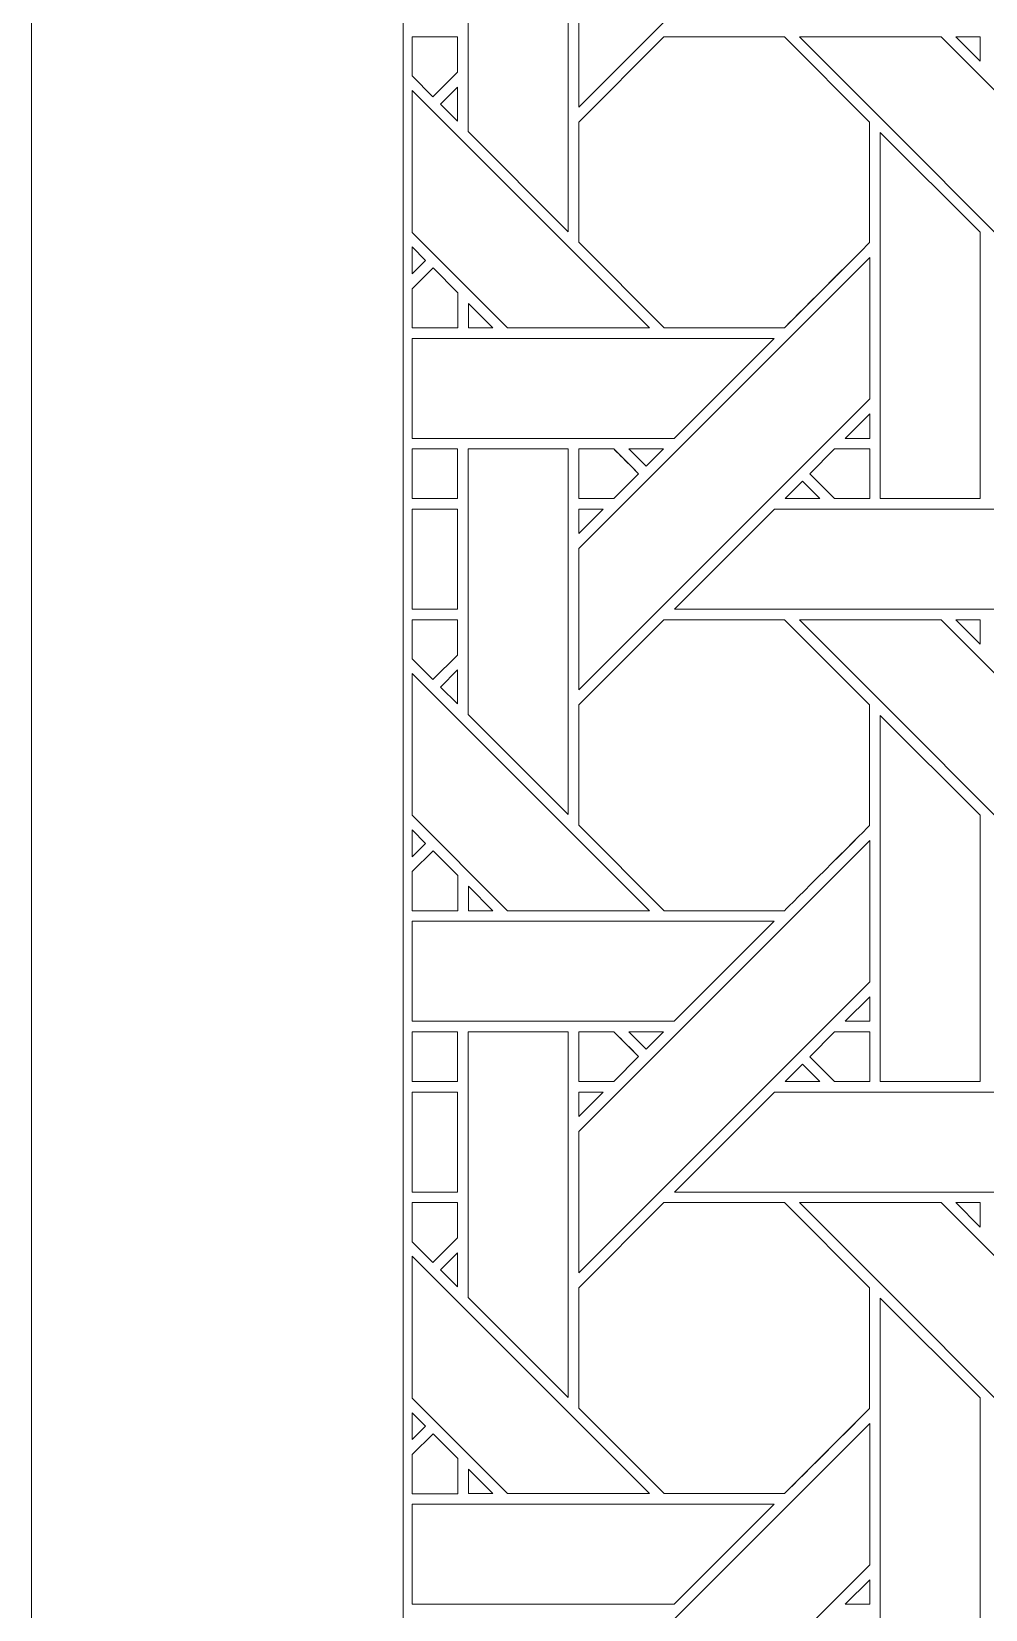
# Model space of a CAD drawing. Header units: inches. Extents: x 8.9 to 15.9, y 4.1 to 14.1.
# Drawn here: x 8.883 to 10.436, y 6.533 to 9.101 of the extents above; entities that cross this region are included whole.
import ezdxf

# ---------------------------------------------------------------- set-up
doc = ezdxf.new("R2010")
doc.units = ezdxf.units.IN
doc.header["$MEASUREMENT"] = 0
doc.layers.add('Design', color=7, linetype='Continuous', lineweight=0)

msp = doc.modelspace()

# ---------------------------------------------------------------- linework, layer by layer
at = {"layer": 'Design'}
for points, knots in [([(12.3829, 14.0948), (10.4499, 14.0948), (8.8829, 12.5278), (8.8829, 10.5948), (8.8829, 10.5948), (8.8829, 4.0948), (8.8829, 4.0948), (8.8829, 4.0948), (15.8829, 4.0948), (15.8829, 4.0948), (15.8829, 4.0948), (15.8829, 10.5948), (15.8829, 10.5948), (15.8829, 12.5278), (14.3159, 14.0948), (12.3829, 14.0948)], [0, 0, 0, 0, 1, 1, 1, 2, 2, 2, 3, 3, 3, 4, 4, 4, 5, 5, 5, 5]), ([(12.3829, 13.4898), (10.7865, 13.4898), (9.4879, 12.1911), (9.4879, 10.5948), (9.4879, 10.5948), (9.4879, 4.6998), (9.4879, 4.6998), (9.4879, 4.6998), (15.2779, 4.6998), (15.2779, 4.6998), (15.2779, 4.6998), (15.2779, 10.5948), (15.2779, 10.5948), (15.2779, 12.1911), (13.9792, 13.4898), (12.3829, 13.4898)], [0, 0, 0, 0, 1, 1, 1, 2, 2, 2, 3, 3, 3, 4, 4, 4, 5, 5, 5, 5]), ([(10.2479, 9.6817), (10.2479, 9.6817), (10.2479, 9.4516), (10.2479, 9.4516), (10.2479, 9.4516), (9.7742, 8.978), (9.7742, 8.978), (9.7742, 8.978), (9.7742, 9.2081), (9.7742, 9.2081), (9.7742, 9.2081), (10.2479, 9.6817), (10.2479, 9.6817)], [0, 0, 0, 0, 1, 1, 1, 2, 2, 2, 3, 3, 3, 4, 4, 4, 4]), ([(9.7571, 9.3702), (9.7571, 9.3702), (9.7571, 8.7751), (9.7571, 8.7751), (9.7571, 8.7751), (9.5942, 8.938), (9.5942, 8.938), (9.5942, 8.938), (9.5942, 9.3702), (9.5942, 9.3702), (9.5942, 9.3702), (9.7571, 9.3702), (9.7571, 9.3702)], [0, 0, 0, 0, 1, 1, 1, 2, 2, 2, 3, 3, 3, 4, 4, 4, 4]), ([(9.5766, 9.0923), (9.5766, 9.0923), (9.5766, 9.0347), (9.5766, 9.0347), (9.5766, 9.0347), (9.5366, 8.9948), (9.5366, 8.9948), (9.5366, 8.9948), (9.5029, 9.0286), (9.5029, 9.0286), (9.5029, 9.0286), (9.5029, 9.0923), (9.5029, 9.0923), (9.5029, 9.0923), (9.5766, 9.0923), (9.5766, 9.0923)], [0, 0, 0, 0, 1, 1, 1, 2, 2, 2, 3, 3, 3, 4, 4, 4, 5, 5, 5, 5]), ([(9.5029, 9.0923), (9.5029, 9.0923), (9.5766, 9.0923), (9.5766, 9.0923), (9.5766, 9.0923), (9.5766, 9.0347), (9.5766, 9.0347), (9.5766, 9.0347), (9.5366, 8.9948), (9.5366, 8.9948), (9.5366, 8.9948), (9.5029, 9.0286), (9.5029, 9.0286), (9.5029, 9.0286), (9.5029, 9.0923), (9.5029, 9.0923)], [0, 0, 0, 0, 1, 1, 1, 2, 2, 2, 3, 3, 3, 4, 4, 4, 5, 5, 5, 5]), ([(9.9129, 9.0923), (9.9129, 9.0923), (10.1091, 9.0923), (10.1091, 9.0923), (10.1091, 9.0923), (10.2478, 8.9536), (10.2478, 8.9536), (10.2478, 8.9536), (10.2478, 8.7574), (10.2478, 8.7574), (10.23, 8.7394), (10.1181, 8.6277), (10.1091, 8.6187), (10.1091, 8.6187), (9.9134, 8.6187), (9.9134, 8.6187), (9.9134, 8.6187), (9.7742, 8.7579), (9.7742, 8.7579), (9.7742, 8.7579), (9.7742, 8.9536), (9.7742, 8.9536), (9.7742, 8.9536), (9.9129, 9.0923), (9.9129, 9.0923)], [0, 0, 0, 0, 1, 1, 1, 2, 2, 2, 3, 3, 3, 4, 4, 4, 5, 5, 5, 6, 6, 6, 7, 7, 7, 8, 8, 8, 8]), ([(9.9129, 9.0923), (9.9129, 9.0923), (10.1091, 9.0923), (10.1091, 9.0923), (10.1091, 9.0923), (10.2478, 8.9536), (10.2478, 8.9536), (10.2478, 8.9536), (10.2478, 8.7574), (10.2478, 8.7574), (10.2302, 8.7396), (10.1183, 8.6279), (10.1091, 8.6187), (10.1091, 8.6187), (9.9134, 8.6187), (9.9134, 8.6187), (9.9134, 8.6187), (9.7742, 8.7579), (9.7742, 8.7579), (9.7742, 8.7579), (9.7742, 8.9536), (9.7742, 8.9536), (9.7742, 8.9536), (9.9129, 9.0923), (9.9129, 9.0923)], [0, 0, 0, 0, 1, 1, 1, 2, 2, 2, 3, 3, 3, 4, 4, 4, 5, 5, 5, 6, 6, 6, 7, 7, 7, 8, 8, 8, 8]), ([(10.3643, 9.0923), (10.3643, 9.0923), (10.8379, 8.6187), (10.8379, 8.6187), (10.8379, 8.6187), (10.6069, 8.6187), (10.6069, 8.6187), (10.6069, 8.6187), (10.1334, 9.0923), (10.1334, 9.0923), (10.1334, 9.0923), (10.3643, 9.0923), (10.3643, 9.0923)], [0, 0, 0, 0, 1, 1, 1, 2, 2, 2, 3, 3, 3, 4, 4, 4, 4]), ([(10.4279, 9.0923), (10.4279, 9.0923), (10.4279, 9.0525), (10.4279, 9.0525), (10.4279, 9.0525), (10.3884, 9.0923), (10.3884, 9.0923), (10.3884, 9.0923), (10.4279, 9.0923), (10.4279, 9.0923)], [0, 0, 0, 0, 1, 1, 1, 2, 2, 2, 3, 3, 3, 3]), ([(9.5029, 9.0051), (9.5029, 9.0051), (9.8892, 8.6187), (9.8892, 8.6187), (9.8892, 8.6187), (9.6582, 8.6187), (9.6582, 8.6187), (9.6582, 8.6187), (9.5029, 8.774), (9.5029, 8.774), (9.5029, 8.774), (9.5029, 9.0051), (9.5029, 9.0051)], [0, 0, 0, 0, 1, 1, 1, 2, 2, 2, 3, 3, 3, 4, 4, 4, 4]), ([(9.5766, 9.0105), (9.5766, 9.0105), (9.5766, 8.9553), (9.5766, 8.9553), (9.5766, 8.9553), (9.5488, 8.9827), (9.5488, 8.9827), (9.5488, 8.9827), (9.5766, 9.0105), (9.5766, 9.0105)], [0, 0, 0, 0, 1, 1, 1, 2, 2, 2, 3, 3, 3, 3]), ([(10.4278, 8.7744), (10.4278, 8.7744), (10.4278, 8.3407), (10.4278, 8.3407), (10.4278, 8.3407), (10.265, 8.3407), (10.265, 8.3407), (10.265, 8.3407), (10.265, 8.9365), (10.265, 8.9365), (10.265, 8.9365), (10.4278, 8.7744), (10.4278, 8.7744)], [0, 0, 0, 0, 1, 1, 1, 2, 2, 2, 3, 3, 3, 4, 4, 4, 4]), ([(9.5029, 8.7503), (9.5029, 8.7503), (9.5246, 8.7283), (9.5246, 8.7283), (9.5246, 8.7283), (9.5029, 8.7066), (9.5029, 8.7066), (9.5029, 8.7066), (9.5029, 8.7503), (9.5029, 8.7503)], [0, 0, 0, 0, 1, 1, 1, 2, 2, 2, 3, 3, 3, 3]), ([(10.2479, 8.733), (10.2479, 8.733), (10.2479, 8.5029), (10.2479, 8.5029), (10.2479, 8.5029), (9.7742, 8.0293), (9.7742, 8.0293), (9.7742, 8.0293), (9.7742, 8.2594), (9.7742, 8.2594), (9.7742, 8.2594), (10.2479, 8.733), (10.2479, 8.733)], [0, 0, 0, 0, 1, 1, 1, 2, 2, 2, 3, 3, 3, 4, 4, 4, 4]), ([(9.5029, 8.6184), (9.5029, 8.6184), (9.5029, 8.6823), (9.5029, 8.6823), (9.5029, 8.6823), (9.5367, 8.7161), (9.5367, 8.7161), (9.5367, 8.7161), (9.577, 8.6757), (9.577, 8.6757), (9.577, 8.6757), (9.577, 8.6184), (9.577, 8.6184), (9.577, 8.6184), (9.5029, 8.6184), (9.5029, 8.6184)], [0, 0, 0, 0, 1, 1, 1, 2, 2, 2, 3, 3, 3, 4, 4, 4, 5, 5, 5, 5]), ([(9.5029, 8.6823), (9.5029, 8.6823), (9.5367, 8.7161), (9.5367, 8.7161), (9.5367, 8.7161), (9.577, 8.6757), (9.577, 8.6757), (9.577, 8.6757), (9.577, 8.6184), (9.577, 8.6184), (9.577, 8.6184), (9.5029, 8.6184), (9.5029, 8.6184), (9.5029, 8.6184), (9.5029, 8.6823), (9.5029, 8.6823)], [0, 0, 0, 0, 1, 1, 1, 2, 2, 2, 3, 3, 3, 4, 4, 4, 5, 5, 5, 5]), ([(9.634, 8.6187), (9.634, 8.6187), (9.5943, 8.6187), (9.5943, 8.6187), (9.5943, 8.6187), (9.5943, 8.6585), (9.5943, 8.6585), (9.5943, 8.6585), (9.634, 8.6187), (9.634, 8.6187)], [0, 0, 0, 0, 1, 1, 1, 2, 2, 2, 3, 3, 3, 3]), ([(9.5029, 8.6014), (9.5029, 8.6014), (10.0921, 8.6014), (10.0921, 8.6014), (10.0921, 8.6014), (9.9293, 8.4387), (9.9293, 8.4387), (9.9293, 8.4387), (9.5029, 8.4387), (9.5029, 8.4387), (9.5029, 8.4387), (9.5029, 8.6014), (9.5029, 8.6014)], [0, 0, 0, 0, 1, 1, 1, 2, 2, 2, 3, 3, 3, 4, 4, 4, 4]), ([(10.2081, 8.4388), (10.2081, 8.4388), (10.2479, 8.4785), (10.2479, 8.4785), (10.2479, 8.4785), (10.2479, 8.4388), (10.2479, 8.4388), (10.2479, 8.4388), (10.2081, 8.4388), (10.2081, 8.4388)], [0, 0, 0, 0, 1, 1, 1, 2, 2, 2, 3, 3, 3, 3]), ([(9.5029, 8.4215), (9.5029, 8.4215), (9.5766, 8.4215), (9.5766, 8.4215), (9.5766, 8.4215), (9.5766, 8.3407), (9.5766, 8.3407), (9.5766, 8.3407), (9.5029, 8.3407), (9.5029, 8.3407), (9.5029, 8.3407), (9.5029, 8.4215), (9.5029, 8.4215)], [0, 0, 0, 0, 1, 1, 1, 2, 2, 2, 3, 3, 3, 4, 4, 4, 4]), ([(9.5029, 8.4215), (9.5029, 8.4215), (9.5766, 8.4215), (9.5766, 8.4215), (9.5766, 8.4215), (9.5766, 8.3407), (9.5766, 8.3407), (9.5766, 8.3407), (9.5029, 8.3407), (9.5029, 8.3407), (9.5029, 8.3407), (9.5029, 8.4215), (9.5029, 8.4215)], [0, 0, 0, 0, 1, 1, 1, 2, 2, 2, 3, 3, 3, 4, 4, 4, 4]), ([(9.7571, 8.4215), (9.7571, 8.4215), (9.7571, 7.8264), (9.7571, 7.8264), (9.7571, 7.8264), (9.5942, 7.9893), (9.5942, 7.9893), (9.5942, 7.9893), (9.5942, 8.4215), (9.5942, 8.4215), (9.5942, 8.4215), (9.7571, 8.4215), (9.7571, 8.4215)], [0, 0, 0, 0, 1, 1, 1, 2, 2, 2, 3, 3, 3, 4, 4, 4, 4]), ([(9.8313, 8.4215), (9.8364, 8.4163), (9.8672, 8.3855), (9.8716, 8.3811), (9.8716, 8.3811), (9.8312, 8.3407), (9.8312, 8.3407), (9.8312, 8.3407), (9.7742, 8.3407), (9.7742, 8.3407), (9.7742, 8.3407), (9.7742, 8.4215), (9.7742, 8.4215), (9.7742, 8.4215), (9.8313, 8.4215), (9.8313, 8.4215)], [0, 0, 0, 0, 1, 1, 1, 2, 2, 2, 3, 3, 3, 4, 4, 4, 5, 5, 5, 5]), ([(9.8572, 8.3955), (9.8572, 8.3955), (9.8716, 8.3811), (9.8716, 8.3811), (9.8716, 8.3811), (9.8312, 8.3407), (9.8312, 8.3407), (9.8312, 8.3407), (9.7742, 8.3407), (9.7742, 8.3407), (9.7742, 8.3407), (9.7742, 8.4215), (9.7742, 8.4215), (9.7742, 8.4215), (9.8313, 8.4215), (9.8313, 8.4215), (9.8369, 8.4159), (9.8475, 8.4052), (9.8572, 8.3955)], [0, 0, 0, 0, 1, 1, 1, 2, 2, 2, 3, 3, 3, 4, 4, 4, 5, 5, 5, 6, 6, 6, 6]), ([(9.8838, 8.3933), (9.8838, 8.3933), (9.8556, 8.4215), (9.8556, 8.4215), (9.8556, 8.4215), (9.9121, 8.4215), (9.9121, 8.4215), (9.9121, 8.4215), (9.8838, 8.3933), (9.8838, 8.3933)], [0, 0, 0, 0, 1, 1, 1, 2, 2, 2, 3, 3, 3, 3]), ([(10.2479, 8.4215), (10.2479, 8.4215), (10.2479, 8.3407), (10.2479, 8.3407), (10.2479, 8.3407), (10.1907, 8.3407), (10.1907, 8.3407), (10.1907, 8.3407), (10.1504, 8.3811), (10.1504, 8.3811), (10.1504, 8.3811), (10.1908, 8.4215), (10.1908, 8.4215), (10.1908, 8.4215), (10.2479, 8.4215), (10.2479, 8.4215)], [0, 0, 0, 0, 1, 1, 1, 2, 2, 2, 3, 3, 3, 4, 4, 4, 5, 5, 5, 5]), ([(10.2479, 8.4215), (10.2479, 8.4215), (10.2479, 8.3407), (10.2479, 8.3407), (10.2479, 8.3407), (10.1907, 8.3407), (10.1907, 8.3407), (10.1907, 8.3407), (10.1504, 8.3811), (10.1504, 8.3811), (10.1504, 8.3811), (10.1908, 8.4215), (10.1908, 8.4215), (10.1908, 8.4215), (10.2479, 8.4215), (10.2479, 8.4215)], [0, 0, 0, 0, 1, 1, 1, 2, 2, 2, 3, 3, 3, 4, 4, 4, 5, 5, 5, 5]), ([(10.1666, 8.3407), (10.1666, 8.3407), (10.11, 8.3407), (10.11, 8.3407), (10.11, 8.3407), (10.1383, 8.3689), (10.1383, 8.3689), (10.1383, 8.3689), (10.1666, 8.3407), (10.1666, 8.3407)], [0, 0, 0, 0, 1, 1, 1, 2, 2, 2, 3, 3, 3, 3]), ([(9.5029, 8.3235), (9.5029, 8.3235), (9.5766, 8.3235), (9.5766, 8.3235), (9.5766, 8.3235), (9.5766, 8.1607), (9.5766, 8.1607), (9.5766, 8.1607), (9.5029, 8.1607), (9.5029, 8.1607), (9.5029, 8.1607), (9.5029, 8.3235), (9.5029, 8.3235)], [0, 0, 0, 0, 1, 1, 1, 2, 2, 2, 3, 3, 3, 4, 4, 4, 4]), ([(9.7742, 8.2837), (9.7742, 8.2837), (9.7742, 8.3235), (9.7742, 8.3235), (9.7742, 8.3235), (9.8141, 8.3235), (9.8141, 8.3235), (9.8141, 8.3235), (9.7742, 8.2837), (9.7742, 8.2837)], [0, 0, 0, 0, 1, 1, 1, 2, 2, 2, 3, 3, 3, 3]), ([(10.5253, 8.3235), (10.5253, 8.3235), (10.5253, 8.1607), (10.5253, 8.1607), (10.5253, 8.1607), (9.9301, 8.1607), (9.9301, 8.1607), (9.9301, 8.1607), (10.0929, 8.3235), (10.0929, 8.3235), (10.0929, 8.3235), (10.5253, 8.3235), (10.5253, 8.3235)], [0, 0, 0, 0, 1, 1, 1, 2, 2, 2, 3, 3, 3, 4, 4, 4, 4]), ([(9.5766, 8.1436), (9.5766, 8.1436), (9.5766, 8.086), (9.5766, 8.086), (9.5766, 8.086), (9.5366, 8.046), (9.5366, 8.046), (9.5366, 8.046), (9.5029, 8.0798), (9.5029, 8.0798), (9.5029, 8.0798), (9.5029, 8.1436), (9.5029, 8.1436), (9.5029, 8.1436), (9.5766, 8.1436), (9.5766, 8.1436)], [0, 0, 0, 0, 1, 1, 1, 2, 2, 2, 3, 3, 3, 4, 4, 4, 5, 5, 5, 5]), ([(9.5029, 8.1436), (9.5029, 8.1436), (9.5766, 8.1436), (9.5766, 8.1436), (9.5766, 8.1436), (9.5766, 8.086), (9.5766, 8.086), (9.5766, 8.086), (9.5366, 8.046), (9.5366, 8.046), (9.5366, 8.046), (9.5029, 8.0798), (9.5029, 8.0798), (9.5029, 8.0798), (9.5029, 8.1436), (9.5029, 8.1436)], [0, 0, 0, 0, 1, 1, 1, 2, 2, 2, 3, 3, 3, 4, 4, 4, 5, 5, 5, 5]), ([(9.9129, 8.1436), (9.9129, 8.1436), (10.1091, 8.1436), (10.1091, 8.1436), (10.1091, 8.1436), (10.2478, 8.0049), (10.2478, 8.0049), (10.2478, 8.0049), (10.2478, 7.8086), (10.2478, 7.8086), (10.23, 7.7907), (10.1181, 7.679), (10.1091, 7.67), (10.1091, 7.67), (9.9134, 7.67), (9.9134, 7.67), (9.9134, 7.67), (9.7742, 7.8092), (9.7742, 7.8092), (9.7742, 7.8092), (9.7742, 8.0049), (9.7742, 8.0049), (9.7742, 8.0049), (9.9129, 8.1436), (9.9129, 8.1436)], [0, 0, 0, 0, 1, 1, 1, 2, 2, 2, 3, 3, 3, 4, 4, 4, 5, 5, 5, 6, 6, 6, 7, 7, 7, 8, 8, 8, 8]), ([(9.9129, 8.1436), (9.9129, 8.1436), (10.1091, 8.1436), (10.1091, 8.1436), (10.1091, 8.1436), (10.2478, 8.0049), (10.2478, 8.0049), (10.2478, 8.0049), (10.2478, 7.8086), (10.2478, 7.8086), (10.2301, 7.7908), (10.1182, 7.679), (10.1091, 7.67), (10.1091, 7.67), (9.9134, 7.67), (9.9134, 7.67), (9.9134, 7.67), (9.7742, 7.8092), (9.7742, 7.8092), (9.7742, 7.8092), (9.7742, 8.0049), (9.7742, 8.0049), (9.7742, 8.0049), (9.9129, 8.1436), (9.9129, 8.1436)], [0, 0, 0, 0, 1, 1, 1, 2, 2, 2, 3, 3, 3, 4, 4, 4, 5, 5, 5, 6, 6, 6, 7, 7, 7, 8, 8, 8, 8]), ([(10.3643, 8.1436), (10.3643, 8.1436), (10.838, 7.67), (10.838, 7.67), (10.838, 7.67), (10.6069, 7.67), (10.6069, 7.67), (10.6069, 7.67), (10.1334, 8.1436), (10.1334, 8.1436), (10.1334, 8.1436), (10.3643, 8.1436), (10.3643, 8.1436)], [0, 0, 0, 0, 1, 1, 1, 2, 2, 2, 3, 3, 3, 4, 4, 4, 4]), ([(10.4279, 8.1436), (10.4279, 8.1436), (10.4279, 8.1038), (10.4279, 8.1038), (10.4279, 8.1038), (10.3884, 8.1436), (10.3884, 8.1436), (10.3884, 8.1436), (10.4279, 8.1436), (10.4279, 8.1436)], [0, 0, 0, 0, 1, 1, 1, 2, 2, 2, 3, 3, 3, 3]), ([(9.5029, 8.0563), (9.5029, 8.0563), (9.8892, 7.67), (9.8892, 7.67), (9.8892, 7.67), (9.6582, 7.67), (9.6582, 7.67), (9.6582, 7.67), (9.5029, 7.8253), (9.5029, 7.8253), (9.5029, 7.8253), (9.5029, 8.0563), (9.5029, 8.0563)], [0, 0, 0, 0, 1, 1, 1, 2, 2, 2, 3, 3, 3, 4, 4, 4, 4]), ([(9.5766, 8.0618), (9.5766, 8.0618), (9.5766, 8.0066), (9.5766, 8.0066), (9.5766, 8.0066), (9.5488, 8.034), (9.5488, 8.034), (9.5488, 8.034), (9.5766, 8.0618), (9.5766, 8.0618)], [0, 0, 0, 0, 1, 1, 1, 2, 2, 2, 3, 3, 3, 3]), ([(10.4278, 7.8256), (10.4278, 7.8256), (10.4278, 7.392), (10.4278, 7.392), (10.4278, 7.392), (10.265, 7.392), (10.265, 7.392), (10.265, 7.392), (10.265, 7.9878), (10.265, 7.9878), (10.265, 7.9878), (10.4278, 7.8256), (10.4278, 7.8256)], [0, 0, 0, 0, 1, 1, 1, 2, 2, 2, 3, 3, 3, 4, 4, 4, 4]), ([(9.5029, 7.8016), (9.5029, 7.8016), (9.5246, 7.7796), (9.5246, 7.7796), (9.5246, 7.7796), (9.5029, 7.7579), (9.5029, 7.7579), (9.5029, 7.7579), (9.5029, 7.8016), (9.5029, 7.8016)], [0, 0, 0, 0, 1, 1, 1, 2, 2, 2, 3, 3, 3, 3]), ([(10.2479, 7.7842), (10.2479, 7.7842), (10.2479, 7.5542), (10.2479, 7.5542), (10.2479, 7.5542), (9.7742, 7.0805), (9.7742, 7.0805), (9.7742, 7.0805), (9.7742, 7.3106), (9.7742, 7.3106), (9.7742, 7.3106), (10.2479, 7.7842), (10.2479, 7.7842)], [0, 0, 0, 0, 1, 1, 1, 2, 2, 2, 3, 3, 3, 4, 4, 4, 4]), ([(9.5029, 7.6697), (9.5029, 7.6697), (9.5029, 7.7335), (9.5029, 7.7335), (9.5029, 7.7335), (9.5367, 7.7673), (9.5367, 7.7673), (9.5367, 7.7673), (9.577, 7.727), (9.577, 7.727), (9.577, 7.727), (9.577, 7.6697), (9.577, 7.6697), (9.577, 7.6697), (9.5029, 7.6697), (9.5029, 7.6697)], [0, 0, 0, 0, 1, 1, 1, 2, 2, 2, 3, 3, 3, 4, 4, 4, 5, 5, 5, 5]), ([(9.5029, 7.7335), (9.5029, 7.7335), (9.5367, 7.7673), (9.5367, 7.7673), (9.5367, 7.7673), (9.577, 7.727), (9.577, 7.727), (9.577, 7.727), (9.577, 7.6697), (9.577, 7.6697), (9.577, 7.6697), (9.5029, 7.6697), (9.5029, 7.6697), (9.5029, 7.6697), (9.5029, 7.7335), (9.5029, 7.7335)], [0, 0, 0, 0, 1, 1, 1, 2, 2, 2, 3, 3, 3, 4, 4, 4, 5, 5, 5, 5]), ([(9.634, 7.6699), (9.634, 7.6699), (9.5943, 7.6699), (9.5943, 7.6699), (9.5943, 7.6699), (9.5943, 7.7097), (9.5943, 7.7097), (9.5943, 7.7097), (9.634, 7.6699), (9.634, 7.6699)], [0, 0, 0, 0, 1, 1, 1, 2, 2, 2, 3, 3, 3, 3]), ([(9.5029, 7.6527), (9.5029, 7.6527), (10.0921, 7.6527), (10.0921, 7.6527), (10.0921, 7.6527), (9.9293, 7.49), (9.9293, 7.49), (9.9293, 7.49), (9.5029, 7.49), (9.5029, 7.49), (9.5029, 7.49), (9.5029, 7.6527), (9.5029, 7.6527)], [0, 0, 0, 0, 1, 1, 1, 2, 2, 2, 3, 3, 3, 4, 4, 4, 4]), ([(10.2081, 7.49), (10.2081, 7.49), (10.2479, 7.5298), (10.2479, 7.5298), (10.2479, 7.5298), (10.2479, 7.49), (10.2479, 7.49), (10.2479, 7.49), (10.2081, 7.49), (10.2081, 7.49)], [0, 0, 0, 0, 1, 1, 1, 2, 2, 2, 3, 3, 3, 3]), ([(9.5029, 7.4727), (9.5029, 7.4727), (9.5766, 7.4727), (9.5766, 7.4727), (9.5766, 7.4727), (9.5766, 7.3919), (9.5766, 7.3919), (9.5766, 7.3919), (9.5029, 7.3919), (9.5029, 7.3919), (9.5029, 7.3919), (9.5029, 7.4727), (9.5029, 7.4727)], [0, 0, 0, 0, 1, 1, 1, 2, 2, 2, 3, 3, 3, 4, 4, 4, 4]), ([(9.5029, 7.4727), (9.5029, 7.4727), (9.5766, 7.4727), (9.5766, 7.4727), (9.5766, 7.4727), (9.5766, 7.3919), (9.5766, 7.3919), (9.5766, 7.3919), (9.5029, 7.3919), (9.5029, 7.3919), (9.5029, 7.3919), (9.5029, 7.4727), (9.5029, 7.4727)], [0, 0, 0, 0, 1, 1, 1, 2, 2, 2, 3, 3, 3, 4, 4, 4, 4]), ([(9.7571, 7.4727), (9.7571, 7.4727), (9.7571, 6.8776), (9.7571, 6.8776), (9.7571, 6.8776), (9.5942, 7.0405), (9.5942, 7.0405), (9.5942, 7.0405), (9.5942, 7.4727), (9.5942, 7.4727), (9.5942, 7.4727), (9.7571, 7.4727), (9.7571, 7.4727)], [0, 0, 0, 0, 1, 1, 1, 2, 2, 2, 3, 3, 3, 4, 4, 4, 4]), ([(9.8313, 7.4727), (9.8364, 7.4676), (9.8672, 7.4368), (9.8716, 7.4324), (9.8716, 7.4324), (9.8312, 7.3919), (9.8312, 7.3919), (9.8312, 7.3919), (9.7742, 7.3919), (9.7742, 7.3919), (9.7742, 7.3919), (9.7742, 7.4727), (9.7742, 7.4727), (9.7742, 7.4727), (9.8313, 7.4727), (9.8313, 7.4727)], [0, 0, 0, 0, 1, 1, 1, 2, 2, 2, 3, 3, 3, 4, 4, 4, 5, 5, 5, 5]), ([(9.8565, 7.4476), (9.8565, 7.4476), (9.8716, 7.4324), (9.8716, 7.4324), (9.8716, 7.4324), (9.8312, 7.3919), (9.8312, 7.3919), (9.8312, 7.3919), (9.7742, 7.3919), (9.7742, 7.3919), (9.7742, 7.3919), (9.7742, 7.4727), (9.7742, 7.4727), (9.7742, 7.4727), (9.8313, 7.4727), (9.8313, 7.4727), (9.8367, 7.4673), (9.847, 7.4571), (9.8565, 7.4476)], [0, 0, 0, 0, 1, 1, 1, 2, 2, 2, 3, 3, 3, 4, 4, 4, 5, 5, 5, 6, 6, 6, 6]), ([(9.8838, 7.4446), (9.8838, 7.4446), (9.8556, 7.4727), (9.8556, 7.4727), (9.8556, 7.4727), (9.9121, 7.4727), (9.9121, 7.4727), (9.9121, 7.4727), (9.8838, 7.4446), (9.8838, 7.4446)], [0, 0, 0, 0, 1, 1, 1, 2, 2, 2, 3, 3, 3, 3]), ([(10.2479, 7.4727), (10.2479, 7.4727), (10.2479, 7.3919), (10.2479, 7.3919), (10.2479, 7.3919), (10.1907, 7.3919), (10.1907, 7.3919), (10.1907, 7.3919), (10.1504, 7.4323), (10.1504, 7.4323), (10.1504, 7.4323), (10.1908, 7.4727), (10.1908, 7.4727), (10.1908, 7.4727), (10.2479, 7.4727), (10.2479, 7.4727)], [0, 0, 0, 0, 1, 1, 1, 2, 2, 2, 3, 3, 3, 4, 4, 4, 5, 5, 5, 5]), ([(10.2479, 7.4727), (10.2479, 7.4727), (10.2479, 7.3919), (10.2479, 7.3919), (10.2479, 7.3919), (10.1907, 7.3919), (10.1907, 7.3919), (10.1907, 7.3919), (10.1504, 7.4323), (10.1504, 7.4323), (10.1504, 7.4323), (10.1908, 7.4727), (10.1908, 7.4727), (10.1908, 7.4727), (10.2479, 7.4727), (10.2479, 7.4727)], [0, 0, 0, 0, 1, 1, 1, 2, 2, 2, 3, 3, 3, 4, 4, 4, 5, 5, 5, 5]), ([(10.1666, 7.392), (10.1666, 7.392), (10.11, 7.392), (10.11, 7.392), (10.11, 7.392), (10.1383, 7.4202), (10.1383, 7.4202), (10.1383, 7.4202), (10.1666, 7.392), (10.1666, 7.392)], [0, 0, 0, 0, 1, 1, 1, 2, 2, 2, 3, 3, 3, 3]), ([(9.5029, 7.3748), (9.5029, 7.3748), (9.5766, 7.3748), (9.5766, 7.3748), (9.5766, 7.3748), (9.5766, 7.212), (9.5766, 7.212), (9.5766, 7.212), (9.5029, 7.212), (9.5029, 7.212), (9.5029, 7.212), (9.5029, 7.3748), (9.5029, 7.3748)], [0, 0, 0, 0, 1, 1, 1, 2, 2, 2, 3, 3, 3, 4, 4, 4, 4]), ([(9.7742, 7.335), (9.7742, 7.335), (9.7742, 7.3748), (9.7742, 7.3748), (9.7742, 7.3748), (9.8141, 7.3748), (9.8141, 7.3748), (9.8141, 7.3748), (9.7742, 7.335), (9.7742, 7.335)], [0, 0, 0, 0, 1, 1, 1, 2, 2, 2, 3, 3, 3, 3]), ([(10.5253, 7.3748), (10.5253, 7.3748), (10.5253, 7.212), (10.5253, 7.212), (10.5253, 7.212), (9.93, 7.212), (9.93, 7.212), (9.93, 7.212), (10.0929, 7.3748), (10.0929, 7.3748), (10.0929, 7.3748), (10.5253, 7.3748), (10.5253, 7.3748)], [0, 0, 0, 0, 1, 1, 1, 2, 2, 2, 3, 3, 3, 4, 4, 4, 4]), ([(9.5766, 7.1949), (9.5766, 7.1949), (9.5766, 7.1373), (9.5766, 7.1373), (9.5766, 7.1373), (9.5366, 7.0973), (9.5366, 7.0973), (9.5366, 7.0973), (9.5029, 7.1311), (9.5029, 7.1311), (9.5029, 7.1311), (9.5029, 7.1949), (9.5029, 7.1949), (9.5029, 7.1949), (9.5766, 7.1949), (9.5766, 7.1949)], [0, 0, 0, 0, 1, 1, 1, 2, 2, 2, 3, 3, 3, 4, 4, 4, 5, 5, 5, 5]), ([(9.5029, 7.1949), (9.5029, 7.1949), (9.5766, 7.1949), (9.5766, 7.1949), (9.5766, 7.1949), (9.5766, 7.1373), (9.5766, 7.1373), (9.5766, 7.1373), (9.5366, 7.0973), (9.5366, 7.0973), (9.5366, 7.0973), (9.5029, 7.1311), (9.5029, 7.1311), (9.5029, 7.1311), (9.5029, 7.1949), (9.5029, 7.1949)], [0, 0, 0, 0, 1, 1, 1, 2, 2, 2, 3, 3, 3, 4, 4, 4, 5, 5, 5, 5]), ([(9.9129, 7.1948), (9.9129, 7.1948), (10.1091, 7.1948), (10.1091, 7.1948), (10.1091, 7.1948), (10.2478, 7.0561), (10.2478, 7.0561), (10.2478, 7.0561), (10.2478, 6.8599), (10.2478, 6.8599), (10.23, 6.842), (10.1181, 6.7302), (10.1091, 6.7212), (10.1091, 6.7212), (9.9134, 6.7212), (9.9134, 6.7212), (9.9134, 6.7212), (9.7742, 6.8605), (9.7742, 6.8605), (9.7742, 6.8605), (9.7742, 7.0561), (9.7742, 7.0561), (9.7742, 7.0561), (9.9129, 7.1948), (9.9129, 7.1948)], [0, 0, 0, 0, 1, 1, 1, 2, 2, 2, 3, 3, 3, 4, 4, 4, 5, 5, 5, 6, 6, 6, 7, 7, 7, 8, 8, 8, 8]), ([(9.9129, 7.1948), (9.9129, 7.1948), (10.1091, 7.1948), (10.1091, 7.1948), (10.1091, 7.1948), (10.2478, 7.0561), (10.2478, 7.0561), (10.2478, 7.0561), (10.2478, 6.8599), (10.2478, 6.8599), (10.2297, 6.8416), (10.1178, 6.7299), (10.1091, 6.7212), (10.1091, 6.7212), (9.9134, 6.7212), (9.9134, 6.7212), (9.9134, 6.7212), (9.7742, 6.8605), (9.7742, 6.8605), (9.7742, 6.8605), (9.7742, 7.0561), (9.7742, 7.0561), (9.7742, 7.0561), (9.9129, 7.1948), (9.9129, 7.1948)], [0, 0, 0, 0, 1, 1, 1, 2, 2, 2, 3, 3, 3, 4, 4, 4, 5, 5, 5, 6, 6, 6, 7, 7, 7, 8, 8, 8, 8]), ([(10.3643, 7.1949), (10.3643, 7.1949), (10.838, 6.7212), (10.838, 6.7212), (10.838, 6.7212), (10.6069, 6.7212), (10.6069, 6.7212), (10.6069, 6.7212), (10.1334, 7.1949), (10.1334, 7.1949), (10.1334, 7.1949), (10.3643, 7.1949), (10.3643, 7.1949)], [0, 0, 0, 0, 1, 1, 1, 2, 2, 2, 3, 3, 3, 4, 4, 4, 4]), ([(10.4279, 7.1949), (10.4279, 7.1949), (10.4279, 7.1551), (10.4279, 7.1551), (10.4279, 7.1551), (10.3884, 7.1949), (10.3884, 7.1949), (10.3884, 7.1949), (10.4279, 7.1949), (10.4279, 7.1949)], [0, 0, 0, 0, 1, 1, 1, 2, 2, 2, 3, 3, 3, 3]), ([(9.5029, 7.1076), (9.5029, 7.1076), (9.8892, 6.7212), (9.8892, 6.7212), (9.8892, 6.7212), (9.6582, 6.7212), (9.6582, 6.7212), (9.6582, 6.7212), (9.5029, 6.8766), (9.5029, 6.8766), (9.5029, 6.8766), (9.5029, 7.1076), (9.5029, 7.1076)], [0, 0, 0, 0, 1, 1, 1, 2, 2, 2, 3, 3, 3, 4, 4, 4, 4]), ([(9.5766, 7.113), (9.5766, 7.113), (9.5766, 7.0579), (9.5766, 7.0579), (9.5766, 7.0579), (9.5488, 7.0853), (9.5488, 7.0853), (9.5488, 7.0853), (9.5766, 7.113), (9.5766, 7.113)], [0, 0, 0, 0, 1, 1, 1, 2, 2, 2, 3, 3, 3, 3]), ([(10.4278, 6.8769), (10.4278, 6.8769), (10.4278, 6.4432), (10.4278, 6.4432), (10.4278, 6.4432), (10.265, 6.4432), (10.265, 6.4432), (10.265, 6.4432), (10.265, 7.0391), (10.265, 7.0391), (10.265, 7.0391), (10.4278, 6.8769), (10.4278, 6.8769)], [0, 0, 0, 0, 1, 1, 1, 2, 2, 2, 3, 3, 3, 4, 4, 4, 4]), ([(9.5029, 6.8528), (9.5029, 6.8528), (9.5246, 6.8308), (9.5246, 6.8308), (9.5246, 6.8308), (9.5029, 6.8091), (9.5029, 6.8091), (9.5029, 6.8091), (9.5029, 6.8528), (9.5029, 6.8528)], [0, 0, 0, 0, 1, 1, 1, 2, 2, 2, 3, 3, 3, 3]), ([(10.2479, 6.8355), (10.2479, 6.8355), (10.2479, 6.6055), (10.2479, 6.6055), (10.2479, 6.6055), (9.7742, 6.1318), (9.7742, 6.1318), (9.7742, 6.1318), (9.7742, 6.3619), (9.7742, 6.3619), (9.7742, 6.3619), (10.2479, 6.8355), (10.2479, 6.8355)], [0, 0, 0, 0, 1, 1, 1, 2, 2, 2, 3, 3, 3, 4, 4, 4, 4]), ([(9.5029, 6.721), (9.5029, 6.721), (9.5029, 6.7848), (9.5029, 6.7848), (9.5029, 6.7848), (9.5367, 6.8186), (9.5367, 6.8186), (9.5367, 6.8186), (9.577, 6.7783), (9.577, 6.7783), (9.577, 6.7783), (9.577, 6.721), (9.577, 6.721), (9.577, 6.721), (9.5029, 6.721), (9.5029, 6.721)], [0, 0, 0, 0, 1, 1, 1, 2, 2, 2, 3, 3, 3, 4, 4, 4, 5, 5, 5, 5]), ([(9.5029, 6.7848), (9.5029, 6.7848), (9.5367, 6.8186), (9.5367, 6.8186), (9.5367, 6.8186), (9.577, 6.7783), (9.577, 6.7783), (9.577, 6.7783), (9.577, 6.721), (9.577, 6.721), (9.577, 6.721), (9.5029, 6.721), (9.5029, 6.721), (9.5029, 6.721), (9.5029, 6.7848), (9.5029, 6.7848)], [0, 0, 0, 0, 1, 1, 1, 2, 2, 2, 3, 3, 3, 4, 4, 4, 5, 5, 5, 5]), ([(9.634, 6.7212), (9.634, 6.7212), (9.5943, 6.7212), (9.5943, 6.7212), (9.5943, 6.7212), (9.5943, 6.761), (9.5943, 6.761), (9.5943, 6.761), (9.634, 6.7212), (9.634, 6.7212)], [0, 0, 0, 0, 1, 1, 1, 2, 2, 2, 3, 3, 3, 3]), ([(9.5029, 6.704), (9.5029, 6.704), (10.0921, 6.704), (10.0921, 6.704), (10.0921, 6.704), (9.9293, 6.5413), (9.9293, 6.5413), (9.9293, 6.5413), (9.5029, 6.5413), (9.5029, 6.5413), (9.5029, 6.5413), (9.5029, 6.704), (9.5029, 6.704)], [0, 0, 0, 0, 1, 1, 1, 2, 2, 2, 3, 3, 3, 4, 4, 4, 4]), ([(10.2081, 6.5413), (10.2081, 6.5413), (10.2479, 6.5811), (10.2479, 6.5811), (10.2479, 6.5811), (10.2479, 6.5413), (10.2479, 6.5413), (10.2479, 6.5413), (10.2081, 6.5413), (10.2081, 6.5413)], [0, 0, 0, 0, 1, 1, 1, 2, 2, 2, 3, 3, 3, 3])]:
    msp.add_open_spline(points, degree=3, knots=knots, dxfattribs=at)

doc.saveas('drawing.dxf')
